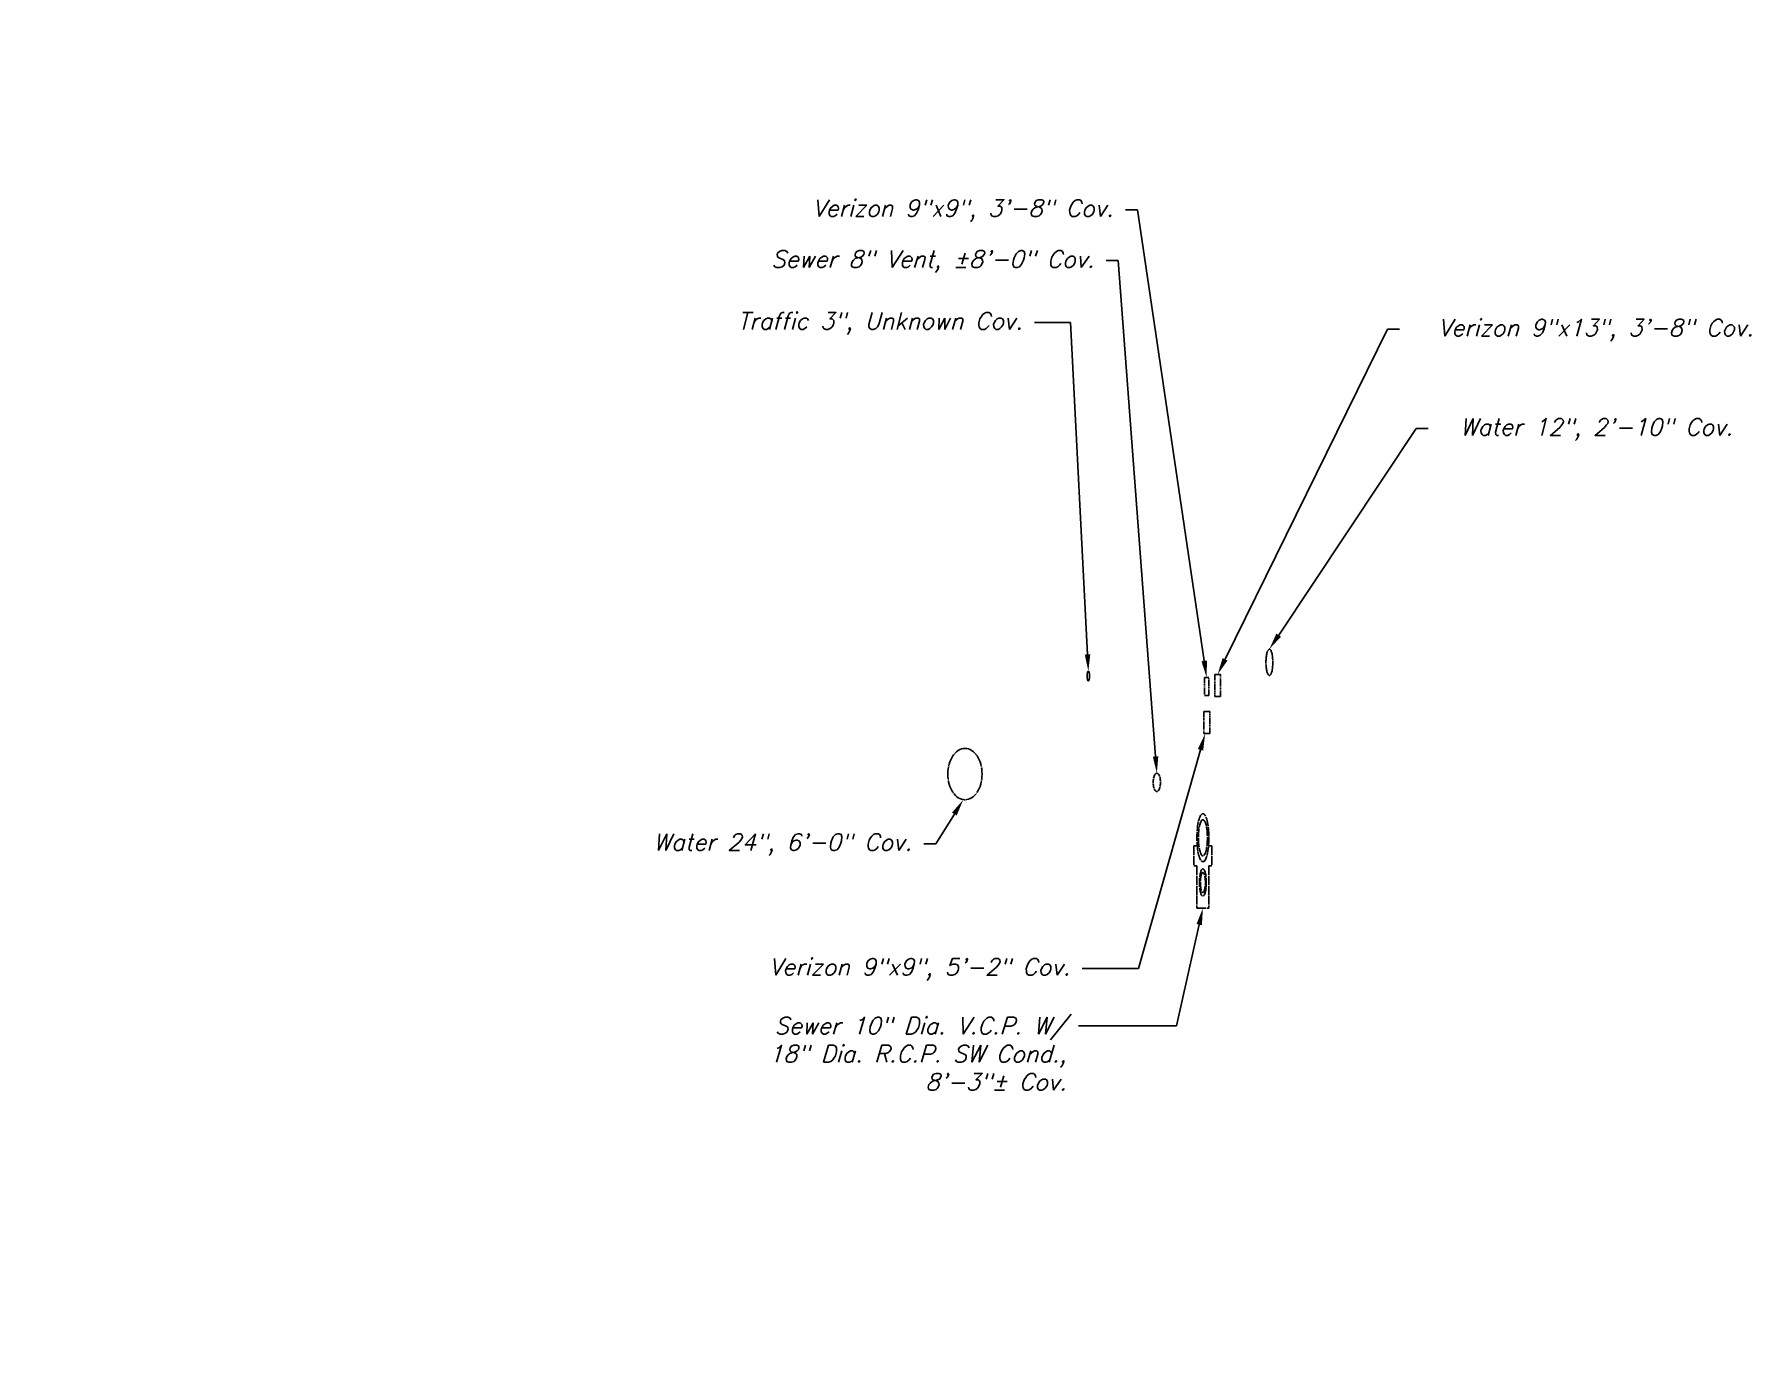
# Model space of a CAD drawing. Header units: feet. Extents: x 2726195 to 2731460, y 295075 to 297838.
# Drawn here: x 2729399 to 2729685, y 295075.5 to 295294.1 of the extents above; entities that cross this region are included whole.
import ezdxf
from ezdxf import colors
from ezdxf.entities.mleader import LeaderData, LeaderLine
from ezdxf.math import Vec2, Vec3

# ---------------------------------------------------------------- set-up
doc = ezdxf.new("R2010")
doc.units = ezdxf.units.FT
doc.header["$MEASUREMENT"] = 0
for name, pattern in [('PWD-SSWR', [3.3, 1.5, -0.15, 1.5, -0.15]), ('PWD-TELE', [1.5, 1, -0.05, 0.1, -0.05, 0.1, -0.05, 0.1, -0.05]), ('PWD-WATR', [2.2, 2, -0.05, 0.1, -0.05])]:
    doc.linetypes.add(name, pattern=pattern)
for name, color, linetype in [('EX-TEXT', 7, 'Continuous'), ('EX-TEXT-SEWER-W7', 70, 'Continuous'), ('EX-TEXT-TRAFFIC-W7', 22, 'Continuous'), ('EX-TEXT-VERIZON-W7', 30, 'Continuous'), ('EX-TEXT-WATER-W7', 151, 'Continuous'), ('EX-UTIL-SEWER', 70, 'PWD-SSWR'), ('EX-UTIL-VERIZON', 30, 'PWD-TELE'), ('EX-UTIL-WATER', 151, 'PWD-WATR')]:
    doc.layers.add(name, color=color, linetype=linetype)
doc.styles.add('EX-100', font='simplex.shx', dxfattribs={"oblique": 15, "height": 0.1})

# ---------------------------------------------------------------- blocks, each defined once
blk = doc.blocks.new('A$C7A5C689E')
at = {"layer": 'EX-UTIL-SEWER', "ltscale": 0.5}
for points in [[(-0.949, -0.337), (-1.5, -0.337)], [(-1.5, -0.337), (-1.5, -1.17)], [(1.5, -0.337), (0.949, -0.337)], [(1.5, -0.337), (1.5, -1.17)], [(-1, -1.17), (-1.5, -1.17)], [(-1, -1.17), (-1, -2.93)], [(1, -1.17), (1, -2.93)], [(1.5, -1.17), (1, -1.17)], [(1, -2.93), (-1, -2.93)]]:
    blk.add_lwpolyline(points, dxfattribs=at)
for centre, radius in [((0, 0), 1), ((0, 0), 0.75), ((0, -1.863), 0.567), ((0, -1.863), 0.417)]:
    blk.add_circle(centre, radius, dxfattribs=at)

msp = doc.modelspace()

# ---------------------------------------------------------------- linework, layer by layer
at = {"layer": 'EX-TEXT-TRAFFIC-W7'}
msp.add_ellipse((2729574.333, 295187.335), major_axis=(0, 0.806), ratio=0.2492198, dxfattribs=at)
at = {"layer": 'EX-UTIL-SEWER', "ltscale": 0.5}
msp.add_ellipse((2729585.721, 295169.656), major_axis=(0, 1.524), ratio=0.3946437, dxfattribs=at)
at = {"layer": 'EX-UTIL-VERIZON'}
for points in [[(2729594.386, 295184.091), (2729594.386, 295187.091), (2729593.636, 295187.091), (2729593.636, 295184.091)], [(2729595.384, 295187.614), (2729595.349, 295183.93), (2729596.284, 295183.93), (2729596.319, 295187.614)], [(2729593.558, 295181.45), (2729593.558, 295177.766), (2729594.534, 295177.766), (2729594.534, 295181.45)]]:
    msp.add_lwpolyline(points, close=True, dxfattribs=at)
at = {"layer": 'EX-UTIL-WATER'}
for centre, major_axis, ratio in [((2729604.442, 295189.621), (0, 2.198), 0.2589349), ((2729553.807, 295171.029), (0, 4.268), 0.667155)]:
    msp.add_ellipse(centre, major_axis=major_axis, ratio=ratio, dxfattribs=at)

# ---------------------------------------------------------------- block references
at = {"layer": 'EX-UTIL-SEWER', "ltscale": 0.5, "xscale": -1, "yscale": 4}
msp.add_blockref('A$C7A5C689E', (2729593.383, 295160.449), dxfattribs=at)

# ---------------------------------------------------------------- leaders
at = {"layer": 'EX-TEXT'}
ml = msp.add_multileader_mtext('Standard', dxfattribs=at)
ml.set_content('Existing/Final Grade over centerline of pipe', color=256, style='EX-100')
ml.set_leader_properties(color=256, linetype='ByLayer', lineweight=-1)
ml.build(insert=Vec2(0, 0))
ml.multileader.update_dxf_attribs({"dogleg_length": 0.1, "arrow_head_size": 2.8, "scale": 20})
ctx = ml.context
ctx.base_point, ctx.scale, ctx.char_height, ctx.arrow_head_size, ctx.plane_origin = Vec3(2728636.301, 295291.663), 20, 2.8, 2.8, Vec3(2728664.247, 295210.829)
notes = []
notes.append((ctx, [(1, (1, 1, 0), (2728630.596, 295291.663), (1, 0), 5.705, [(0, [(2728620.249, 295270.674)], 0, [])])]))
ctx.mtext.insert, ctx.mtext.rotation, ctx.mtext.width, ctx.mtext.flow_direction = Vec3(2728638.301, 295293.53), -5.6627535, 49.68619, 5
at = {"layer": 'EX-TEXT-SEWER-W7'}
ml = msp.add_multileader_mtext('Standard', dxfattribs=at)
ml.set_content('{\\Fromans|c0;\\Q17;Sewer 8" Vent, %%P8\'-0" Cov.}', color=256, style='EX-100')
ml.set_leader_properties(color=256, linetype='ByLayer', lineweight=-1)
ml.build(insert=Vec2(0, 0))
ml.multileader.update_dxf_attribs({"dogleg_length": 0.1, "arrow_head_size": 2.8, "scale": 20})
ctx = ml.context
ctx.base_point, ctx.scale, ctx.char_height, ctx.arrow_head_size, ctx.plane_origin = Vec3(2729511.926, 295256.429), 20, 2.8, 2.8, Vec3(2729340.082, 295350.785)
ctx.text_align_type = 2
notes.append((ctx, [(0, (1, 1, 0), (2729579.311, 295256.429), (-1, 0), 2, [(0, [(2729585.721, 295171.18)], 0, [])])]))
ctx.mtext.insert, ctx.mtext.rotation, ctx.mtext.alignment, ctx.mtext.flow_direction = Vec3(2729575.311, 295258.095), -5.6627535, 3, 5
ml = msp.add_multileader_mtext('Standard', dxfattribs=at)
ml.set_content('{\\Fromans|c0;\\Q17;Sewer 10" Dia. V.C.P. W/\\P18" Dia. R.C.P. SW Cond.,\\P8\'-3"%%P Cov.}', color=256, style='EX-100')
ml.set_leader_properties(color=256, linetype='ByLayer', lineweight=-1)
ml.build(insert=Vec2(0, 0))
ml.multileader.update_dxf_attribs({"dogleg_length": 0.1, "arrow_head_size": 2.8, "scale": 20})
ctx = ml.context
ctx.base_point, ctx.scale, ctx.char_height, ctx.arrow_head_size, ctx.plane_origin = Vec3(2729512.063, 295129.188), 20, 2.8, 2.8, Vec3(2729399.429, 295366.812)
ctx.text_align_type = 2
notes.append((ctx, [(0, (1, 1, 0), (2729589.005, 295129.188), (-1, 0), 16.312, [(0, [(2729593.383, 295148.729)], 0, [])])]))
ctx.mtext.insert, ctx.mtext.rotation, ctx.mtext.alignment, ctx.mtext.flow_direction = Vec3(2729570.693, 295130.588), -5.6627535, 3, 5
at = {"layer": 'EX-TEXT-TRAFFIC-W7'}
ml = msp.add_multileader_mtext('Standard', dxfattribs=at)
ml.set_content('Traffic 3", Unknown Cov.', color=256, style='EX-100')
ml.set_leader_properties(color=256, linetype='ByLayer', lineweight=-1)
ml.build(insert=Vec2(0, 0))
ml.multileader.update_dxf_attribs({"dogleg_length": 0.1, "arrow_head_size": 2.8, "scale": 20})
ctx = ml.context
ctx.base_point, ctx.scale, ctx.char_height, ctx.arrow_head_size, ctx.plane_origin = Vec3(2729509.181, 295246.138, 193.756), 20, 2.8, 2.8, Vec3(2729497.505, 295343.497, 193.756)
ctx.text_align_type = 2
notes.append((ctx, [(1, (1, 1, 0), (2729571.382, 295246.138, 193.756), (-1, 0), 5.982, [(0, [(2729574.333, 295188.141, 193.756)], 0, [])])]))
ctx.mtext.insert, ctx.mtext.rotation, ctx.mtext.alignment, ctx.mtext.flow_direction = Vec3(2729563.4, 295247.805, 193.756), -5.6627535, 3, 5
at = {"layer": 'EX-TEXT-VERIZON-W7'}
ml = msp.add_multileader_mtext('Standard', dxfattribs=at)
ml.set_content('Verizon 9"x9", 3\'-8" Cov. ', color=256, style='EX-100')
ml.set_leader_properties(color=256, linetype='ByLayer', lineweight=-1)
ml.build(insert=Vec2(0, 0))
ml.multileader.update_dxf_attribs({"dogleg_length": 0.1, "arrow_head_size": 2.8, "scale": 20})
ctx = ml.context
ctx.base_point, ctx.scale, ctx.char_height, ctx.arrow_head_size, ctx.plane_origin = Vec3(2729521.743, 295264.904), 20, 2.8, 2.8, Vec3(2729434.67, 295242.996)
ctx.text_align_type = 2
notes.append((ctx, [(0, (1, 1, 0), (2729582.496, 295264.904), (-1, 0), 2, [(0, [(2729594.011, 295187.091)], 0, [])])]))
ctx.mtext.insert, ctx.mtext.rotation, ctx.mtext.width, ctx.mtext.alignment, ctx.mtext.flow_direction = Vec3(2729578.496, 295266.571), -5.6627535, 70.82184, 3, 5
ml = msp.add_multileader_mtext('Standard', dxfattribs=at)
ml.set_content('Verizon 9"x13", 3\'-8" Cov.', color=256, style='EX-100')
ml.set_leader_properties(color=256, linetype='ByLayer', lineweight=-1)
ml.build(insert=Vec2(0, 0))
ml.multileader.update_dxf_attribs({"dogleg_length": 0.1, "arrow_head_size": 2.8, "scale": 20})
ctx = ml.context
ctx.base_point, ctx.scale, ctx.char_height, ctx.arrow_head_size, ctx.plane_origin = Vec3(2729626.104, 295245.01), 20, 2.8, 2.8, Vec3(2729470.546, 295210.001)
ctx.text_align_type = 2
notes.append((ctx, [(1, (1, 1, 0), (2729624.104, 295245.01), (1, 0), 2, [(0, [(2729595.834, 295187.614)], 0, [])])]))
ctx.mtext.insert, ctx.mtext.rotation, ctx.mtext.alignment, ctx.mtext.flow_direction = Vec3(2729684.989, 295246.677), -5.6627535, 3, 5
ml = msp.add_multileader_mtext('Standard', dxfattribs=at)
ml.set_content('Verizon 9"x9", 5\'-2" Cov. ', color=256, style='EX-100')
ml.set_leader_properties(color=256, linetype='ByLayer', lineweight=-1)
ml.build(insert=Vec2(0, 0))
ml.multileader.update_dxf_attribs({"dogleg_length": 0.1, "arrow_head_size": 2.8, "scale": 20})
ctx = ml.context
ctx.base_point, ctx.scale, ctx.char_height, ctx.arrow_head_size, ctx.plane_origin = Vec3(2729514.527, 295138.708), 20, 2.8, 2.8, Vec3(2729436.467, 295232.569)
ctx.text_align_type = 2
notes.append((ctx, [(0, (1, 1, 0), (2729582.67, 295138.708), (-1, 0), 9.392, [(0, [(2729593.756, 295177.766)], 0, [])])]))
ctx.mtext.insert, ctx.mtext.rotation, ctx.mtext.width, ctx.mtext.alignment, ctx.mtext.flow_direction = Vec3(2729571.279, 295140.375), -5.6627535, 74.70861, 3, 5
at = {"layer": 'EX-TEXT-WATER-W7'}
ml = msp.add_multileader_mtext('Standard', dxfattribs=at)
ml.set_content('Water 12", 2\'-10" Cov.', color=256, style='EX-100')
ml.set_leader_properties(color=256, linetype='ByLayer', lineweight=-1)
ml.build(insert=Vec2(0, 0))
ml.multileader.update_dxf_attribs({"dogleg_length": 0.1, "arrow_head_size": 2.8, "scale": 20})
ctx = ml.context
ctx.base_point, ctx.scale, ctx.char_height, ctx.arrow_head_size, ctx.plane_origin = Vec3(2729630.835, 295228.503), 20, 2.8, 2.8, Vec3(2729649.68, 295498.069)
ctx.text_align_type = 2
notes.append((ctx, [(0, (1, 1, 0), (2729628.835, 295228.503), (1, 0), 2, [(0, [(2729604.442, 295191.819)], 0, [])])]))
ctx.mtext.insert, ctx.mtext.rotation, ctx.mtext.alignment, ctx.mtext.flow_direction = Vec3(2729681.537, 295230.17), -5.6627535, 3, 5
ml = msp.add_multileader_mtext('Standard', dxfattribs=at)
ml.set_content('Water 24", 6\'-0" Cov.', color=256, style='EX-100')
ml.set_leader_properties(color=256, linetype='ByLayer', lineweight=-1)
ml.build(insert=Vec2(0, 0))
ml.multileader.update_dxf_attribs({"dogleg_length": 0.1, "arrow_head_size": 2.8, "scale": 20})
ctx = ml.context
ctx.base_point, ctx.scale, ctx.char_height, ctx.arrow_head_size, ctx.plane_origin = Vec3(2729495.869, 295159.454), 20, 2.8, 2.8, Vec3(2729524.692, 295381.548)
ctx.text_align_type = 2
notes.append((ctx, [(1, (1, 1, 0), (2729548.971, 295159.454), (-1, 0), 2, [(0, [(2729553.517, 295166.762)], 0, [])])]))
ctx.mtext.insert, ctx.mtext.rotation, ctx.mtext.alignment, ctx.mtext.flow_direction = Vec3(2729544.971, 295161.121), -5.6627535, 3, 5
for ctx, leaders in notes:
    for number, flags, end, landing, length, lines in leaders:
        leader = LeaderData()
        leader.index, (leader.has_last_leader_line, leader.has_dogleg_vector, leader.attachment_direction) = number, flags
        leader.last_leader_point, leader.dogleg_vector, leader.dogleg_length = Vec3(end), Vec3(landing), length
        for number, points, colour, breaks in lines:
            line = LeaderLine()
            line.index, line.vertices, line.color, line.breaks = number, Vec3.list(points), colors.encode_raw_color(colour), breaks
            leader.lines.append(line)
        ctx.leaders.append(leader)

doc.saveas('drawing.dxf')
